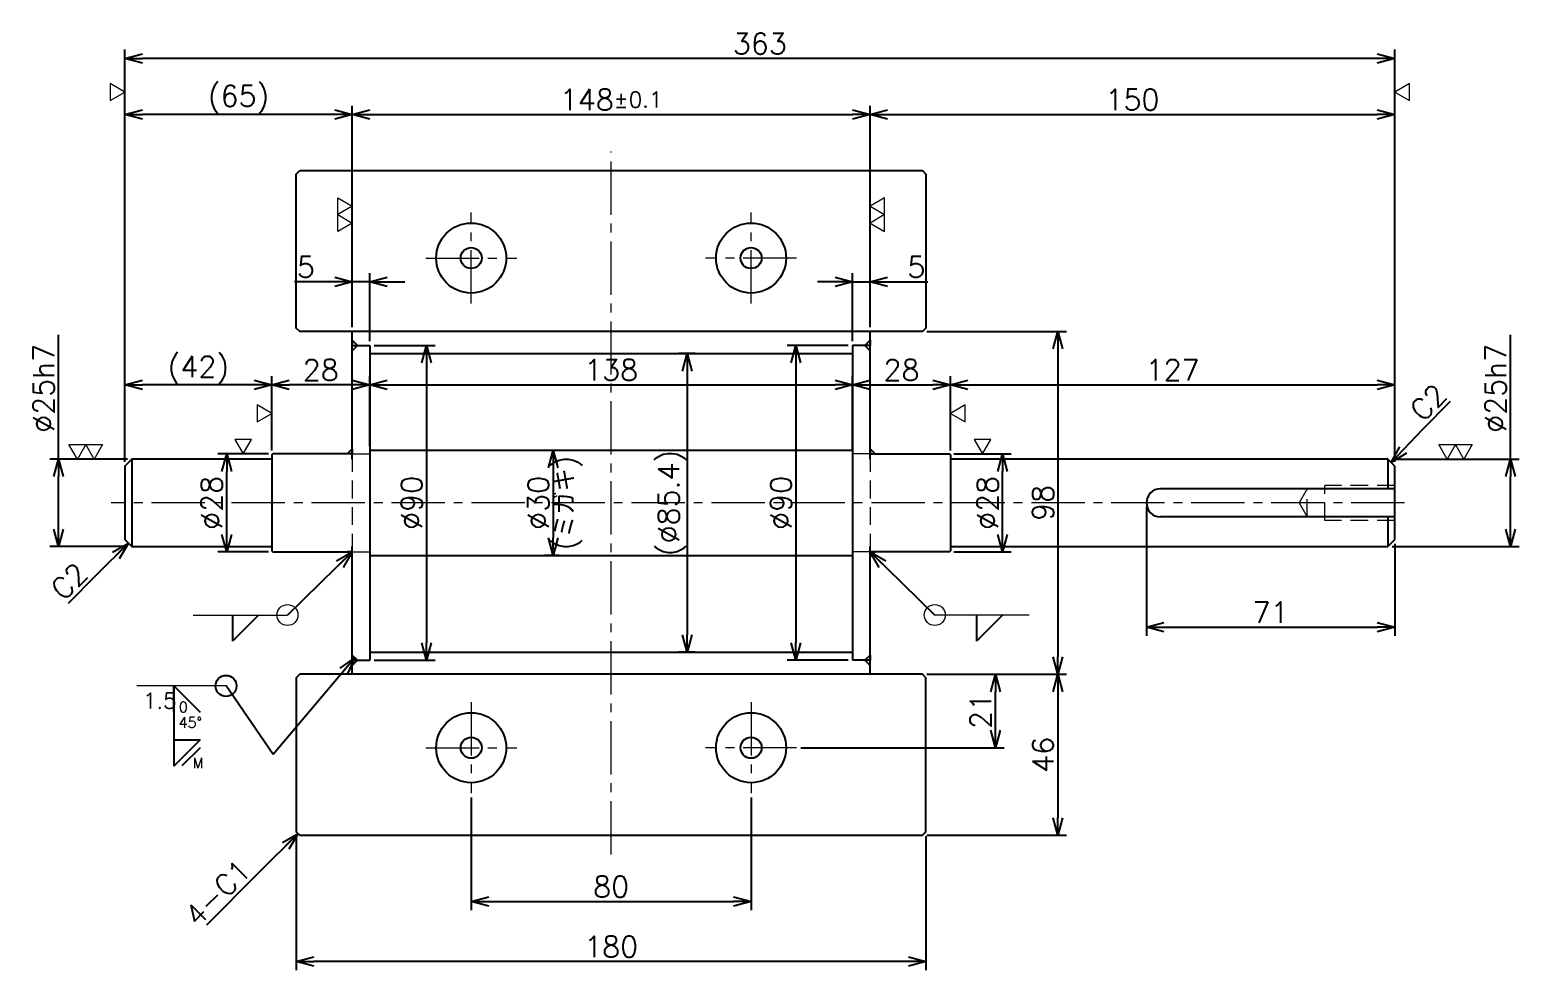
# Model space of a CAD drawing. Header units: millimetres. Extents: x 0 to 1176, y -11 to 828.
# Drawn here: x 420.3 to 846, y 186.5 to 455.4 of the extents above; entities that cross this region are included whole.
import ezdxf

# ---------------------------------------------------------------- set-up
doc = ezdxf.new("R2010")
doc.units = ezdxf.units.MM
doc.header["$LTSCALE"] = 0.8
doc.header["$PDMODE"] = 99
doc.header["$PDSIZE"] = 1
doc.linetypes.add('CENTER2', pattern=[28.575, 19.05, -3.175, 3.175, -3.175])
doc.linetypes.add('HIDDEN', pattern=[9.525, 6.35, -3.175])
for name, color, linetype, lineweight in [('04_HIDDEN', 2, 'HIDDEN', 13), ('05_CENTER', 4, 'CENTER2', 13), ('08_DIM', 3, 'Continuous', 13)]:
    doc.layers.add(name, color=color, linetype=linetype, lineweight=lineweight)
doc.styles.add('KSS_TXT', font='txt.shx', dxfattribs={"bigfont": 'extfont2.shx'})
doc.styles.add('KSS_TXT_L', font='txt.shx', dxfattribs={"height": 3, "bigfont": 'extfont2.shx'})
doc.styles.get("Standard").update_dxf_attribs({"font": 'txt.shx', "bigfont": 'extfont2.shx'})
doc.dimstyles.new('KSS_DIM', dxfattribs={"dimscale": 2, "dimtxt": 3, "dimasz": 2.5, "dimexe": 1.25, "dimexo": 0.625, "dimtad": 1, "dimdsep": 46, "dimtxsty": 'KSS_TXT', "dimblk": 'OPEN30', "dimcen": 0, "dimazin": 2, "dimtfac": 0.75, "dimtmove": 0, "dimatfit": 3, "dimldrblk": 'OPEN30', "dimfxl": 1.25, "dimtolj": 1, "dimarcsym": 0})

# ---------------------------------------------------------------- blocks, each defined once
blk = doc.blocks.new('_Open30')
at = {"color": 0, "linetype": 'ByBlock', "lineweight": -2}
for p, q in [((-1, 0.268), (0, 0)), ((0, 0), (-1, -0.268)), ((0, 0), (-1, 0))]:
    blk.add_line(p, q, dxfattribs=at)
blk = doc.blocks.new('*D147')
at = {"layer": '08_DIM', "color": 0, "lineweight": -2, "transparency": 16777216}
for p, q in [((546.45, 235.86), (546.45, 203.63)), ((626.45, 235.86), (626.45, 203.63)), ((551.45, 206.13), (621.45, 206.13))]:
    blk.add_line(p, q, dxfattribs=at)
at = {"layer": 'Defpoints', "color": 0, "transparency": 16777216}
for p in [(546.45, 237.11), (626.45, 237.11), (626.45, 206.13)]:
    blk.add_point(p, dxfattribs=at)
at = {"layer": '08_DIM', "color": 0, "lineweight": -2, "transparency": 16777216, "xscale": 5, "yscale": 5, "zscale": 5, "rotation": 180}
blk.add_blockref('_Open30', (546.45, 206.13), dxfattribs=at)
at = {"layer": '08_DIM', "color": 0, "lineweight": -2, "transparency": 16777216, "xscale": 5, "yscale": 5, "zscale": 5}
blk.add_blockref('_Open30', (626.45, 206.13), dxfattribs=at)
at = {"layer": '08_DIM', "color": 0, "transparency": 16777216, "insert": (586.45, 210.38), "char_height": 6, "attachment_point": 5, "style": 'KSS_TXT'}
blk.add_mtext('\\A1;80', dxfattribs=at)
blk = doc.blocks.new('*D148')
at = {"layer": '08_DIM', "color": 0, "lineweight": -2, "transparency": 16777216}
for p, q in [((496.45, 224.86), (496.45, 186.5)), ((676.45, 224.86), (676.45, 186.5)), ((671.45, 189), (501.45, 189))]:
    blk.add_line(p, q, dxfattribs=at)
at = {"layer": 'Defpoints', "color": 0, "transparency": 16777216}
for p in [(496.45, 226.11), (676.45, 226.11), (496.45, 189)]:
    blk.add_point(p, dxfattribs=at)
at = {"layer": '08_DIM', "color": 0, "lineweight": -2, "transparency": 16777216, "xscale": 5, "yscale": 5, "zscale": 5, "rotation": 180}
blk.add_blockref('_Open30', (496.45, 189), dxfattribs=at)
at = {"layer": '08_DIM', "color": 0, "lineweight": -2, "transparency": 16777216, "xscale": 5, "yscale": 5, "zscale": 5}
blk.add_blockref('_Open30', (676.45, 189), dxfattribs=at)
at = {"layer": '08_DIM', "color": 0, "transparency": 16777216, "insert": (586.45, 193.25), "char_height": 6, "attachment_point": 5, "style": 'KSS_TXT'}
blk.add_mtext('\\A1;180', dxfattribs=at)
blk = doc.blocks.new('*D149')
at = {"layer": '08_DIM', "color": 0, "lineweight": -2, "transparency": 16777216}
for p, q in [((676.7, 271.11), (698.79, 271.11)), ((696.29, 255.11), (696.29, 266.11)), ((640.7, 250.11), (698.79, 250.11))]:
    blk.add_line(p, q, dxfattribs=at)
at = {"layer": 'Defpoints', "color": 0, "transparency": 16777216}
for p in [(675.45, 271.11), (696.29, 271.11), (639.45, 250.11)]:
    blk.add_point(p, dxfattribs=at)
at = {"layer": '08_DIM', "color": 0, "lineweight": -2, "transparency": 16777216, "xscale": 5, "yscale": 5, "zscale": 5}
for p, rotation in [((696.29, 271.11), 90), ((696.29, 250.11), 270)]:
    blk.add_blockref('_Open30', p, dxfattribs=dict(at, rotation=rotation))
at = {"layer": '08_DIM', "color": 0, "transparency": 16777216, "insert": (692.04, 260.61), "char_height": 6, "attachment_point": 5, "rotation": 90, "style": 'KSS_TXT'}
blk.add_mtext('\\A1;21', dxfattribs=at)
blk = doc.blocks.new('*D150')
at = {"layer": '08_DIM', "color": 0, "lineweight": -2, "transparency": 16777216}
for p, q in [((676.7, 271.11), (716.61, 271.11)), ((714.11, 266.11), (714.11, 230.11)), ((676.7, 225.11), (716.61, 225.11))]:
    blk.add_line(p, q, dxfattribs=at)
at = {"layer": 'Defpoints', "color": 0, "transparency": 16777216}
for p in [(675.45, 271.11), (675.45, 225.11), (714.11, 225.11)]:
    blk.add_point(p, dxfattribs=at)
at = {"layer": '08_DIM', "color": 0, "lineweight": -2, "transparency": 16777216, "xscale": 5, "yscale": 5, "zscale": 5}
for p, rotation in [((714.11, 271.11), 90), ((714.11, 225.11), 270)]:
    blk.add_blockref('_Open30', p, dxfattribs=dict(at, rotation=rotation))
at = {"layer": '08_DIM', "color": 0, "transparency": 16777216, "insert": (709.86, 248.11), "char_height": 6, "attachment_point": 5, "rotation": 90, "style": 'KSS_TXT'}
blk.add_mtext('\\A1;46', dxfattribs=at)
blk = doc.blocks.new('*D151')
at = {"layer": '08_DIM', "color": 0, "lineweight": -2, "transparency": 16777216}
for p, q in [((610.45, 362.81), (605.68, 362.81)), ((608.18, 357.81), (608.18, 282.41)), ((610.45, 277.41), (605.68, 277.41))]:
    blk.add_line(p, q, dxfattribs=at)
at = {"layer": 'Defpoints', "color": 0, "transparency": 16777216}
for p in [(611.7, 362.81), (608.18, 277.41), (611.7, 277.41)]:
    blk.add_point(p, dxfattribs=at)
at = {"layer": '08_DIM', "color": 0, "lineweight": -2, "transparency": 16777216, "xscale": 5, "yscale": 5, "zscale": 5}
for p, rotation in [((608.18, 362.81), 90), ((608.18, 277.41), 270)]:
    blk.add_blockref('_Open30', p, dxfattribs=dict(at, rotation=rotation))
at = {"layer": '08_DIM', "color": 0, "transparency": 16777216, "insert": (603.93, 320.11), "char_height": 6, "attachment_point": 5, "rotation": 90, "style": 'KSS_TXT'}
blk.add_mtext('\\A1;(\\A1;%%c85.4)', dxfattribs=at)
blk = doc.blocks.new('*D152')
at = {"layer": '08_DIM', "color": 0, "lineweight": -2, "transparency": 16777216}
for p, q in [((571.47, 335.11), (567.38, 335.11)), ((569.88, 330.11), (569.88, 310.11)), ((571.47, 305.11), (567.38, 305.11))]:
    blk.add_line(p, q, dxfattribs=at)
at = {"layer": 'Defpoints', "color": 0, "transparency": 16777216}
for p in [(572.72, 335.11), (569.88, 305.11), (572.72, 305.11)]:
    blk.add_point(p, dxfattribs=at)
at = {"layer": '08_DIM', "color": 0, "lineweight": -2, "transparency": 16777216, "xscale": 5, "yscale": 5, "zscale": 5}
for p, rotation in [((569.88, 335.11), 90), ((569.88, 305.11), 270)]:
    blk.add_blockref('_Open30', p, dxfattribs=dict(at, rotation=rotation))
at = {"layer": '08_DIM', "color": 0, "transparency": 16777216, "char_height": 6, "attachment_point": 5, "rotation": 90, "style": 'KSS_TXT'}
for s, insert in [('\\A1;(ミガキ)', (574.13, 320.11)), ('\\A1;\\A1;%%c30', (565.63, 320.11))]:
    blk.add_mtext(s, dxfattribs=dict(at, insert=insert))
blk = doc.blocks.new('*D153')
at = {"layer": '08_DIM', "color": 0, "lineweight": -2, "transparency": 16777216}
for p, q in [((654.2, 365.11), (636.75, 365.11)), ((639.25, 360.11), (639.25, 280.11)), ((654.2, 275.11), (636.75, 275.11))]:
    blk.add_line(p, q, dxfattribs=at)
at = {"layer": 'Defpoints', "color": 0, "transparency": 16777216}
for p in [(655.45, 365.11), (639.25, 275.11), (655.45, 275.11)]:
    blk.add_point(p, dxfattribs=at)
at = {"layer": '08_DIM', "color": 0, "lineweight": -2, "transparency": 16777216, "xscale": 5, "yscale": 5, "zscale": 5}
for p, rotation in [((639.25, 365.11), 90), ((639.25, 275.11), 270)]:
    blk.add_blockref('_Open30', p, dxfattribs=dict(at, rotation=rotation))
at = {"layer": '08_DIM', "color": 0, "transparency": 16777216, "insert": (635, 320.11), "char_height": 6, "attachment_point": 5, "rotation": 90, "style": 'KSS_TXT'}
blk.add_mtext('\\A1;\\A1;%%c90', dxfattribs=at)
blk = doc.blocks.new('*D154')
at = {"layer": '08_DIM', "color": 0, "lineweight": -2, "transparency": 16777216}
for p, q in [((676.7, 369.11), (716.61, 369.11)), ((714.11, 364.11), (714.11, 276.11)), ((676.7, 271.11), (716.61, 271.11))]:
    blk.add_line(p, q, dxfattribs=at)
at = {"layer": 'Defpoints', "color": 0, "transparency": 16777216}
for p in [(675.45, 369.11), (675.45, 271.11), (714.11, 271.11)]:
    blk.add_point(p, dxfattribs=at)
at = {"layer": '08_DIM', "color": 0, "lineweight": -2, "transparency": 16777216, "xscale": 5, "yscale": 5, "zscale": 5}
for p, rotation in [((714.11, 369.11), 90), ((714.11, 271.11), 270)]:
    blk.add_blockref('_Open30', p, dxfattribs=dict(at, rotation=rotation))
at = {"layer": '08_DIM', "color": 0, "transparency": 16777216, "insert": (709.86, 320.11), "char_height": 6, "attachment_point": 5, "rotation": 90, "style": 'KSS_TXT'}
blk.add_mtext('\\A1;98', dxfattribs=at)
blk = doc.blocks.new('*D155')
at = {"layer": '08_DIM', "color": 0, "lineweight": -2, "transparency": 16777216}
for p, q in [((843.52, 332.61), (843.52, 368.15)), ((809.7, 332.61), (846.02, 332.61)), ((843.52, 312.61), (843.52, 327.61)), ((809.7, 307.61), (846.02, 307.61))]:
    blk.add_line(p, q, dxfattribs=at)
at = {"layer": 'Defpoints', "color": 0, "transparency": 16777216}
for p in [(808.45, 332.61), (843.52, 332.61), (808.45, 307.61)]:
    blk.add_point(p, dxfattribs=at)
at = {"layer": '08_DIM', "color": 0, "lineweight": -2, "transparency": 16777216, "xscale": 5, "yscale": 5, "zscale": 5}
for p, rotation in [((843.52, 332.61), 90), ((843.52, 307.61), 270)]:
    blk.add_blockref('_Open30', p, dxfattribs=dict(at, rotation=rotation))
at = {"layer": '08_DIM', "color": 0, "transparency": 16777216, "insert": (839.26, 352.88), "char_height": 6, "attachment_point": 5, "rotation": 90, "style": 'KSS_TXT'}
blk.add_mtext('\\A1;\\A1;%%c25h7', dxfattribs=at)
blk = doc.blocks.new('p1ba02')
for p, q in [((-1.5, 2.6), (1.5, 2.6)), ((0, 0), (-1.5, 2.6)), ((1.5, 2.6), (0, 0)), ((3, 0), (1.5, 2.6)), ((1.5, 2.6), (4.5, 2.6)), ((4.5, 2.6), (3, 0))]:
    blk.add_line(p, q)
blk = doc.blocks.new('*D156')
at = {"layer": '08_DIM', "color": 0, "lineweight": -2, "transparency": 16777216}
for p, q in [((684.4, 334.11), (700.79, 334.11)), ((698.29, 311.11), (698.29, 329.11)), ((684.4, 306.11), (700.79, 306.11))]:
    blk.add_line(p, q, dxfattribs=at)
at = {"layer": 'Defpoints', "color": 0, "transparency": 16777216}
for p in [(683.15, 334.11), (698.29, 334.11), (683.15, 306.11)]:
    blk.add_point(p, dxfattribs=at)
at = {"layer": '08_DIM', "color": 0, "lineweight": -2, "transparency": 16777216, "xscale": 5, "yscale": 5, "zscale": 5}
for p, rotation in [((698.29, 334.11), 90), ((698.29, 306.11), 270)]:
    blk.add_blockref('_Open30', p, dxfattribs=dict(at, rotation=rotation))
at = {"layer": '08_DIM', "color": 0, "transparency": 16777216, "insert": (694.04, 320.11), "char_height": 6, "attachment_point": 5, "rotation": 90, "style": 'KSS_TXT'}
blk.add_mtext('\\A1;\\A1;%%c28', dxfattribs=at)
blk = doc.blocks.new('*D157')
at = {"layer": '08_DIM', "color": 0, "lineweight": -2, "transparency": 16777216}
for p, q in [((488.5, 334.11), (474.06, 334.11)), ((476.56, 311.11), (476.56, 329.11)), ((488.5, 306.11), (474.06, 306.11))]:
    blk.add_line(p, q, dxfattribs=at)
at = {"layer": 'Defpoints', "color": 0, "transparency": 16777216}
for p in [(476.56, 334.11), (489.75, 334.11), (489.75, 306.11)]:
    blk.add_point(p, dxfattribs=at)
at = {"layer": '08_DIM', "color": 0, "lineweight": -2, "transparency": 16777216, "xscale": 5, "yscale": 5, "zscale": 5}
for p, rotation in [((476.56, 334.11), 90), ((476.56, 306.11), 270)]:
    blk.add_blockref('_Open30', p, dxfattribs=dict(at, rotation=rotation))
at = {"layer": '08_DIM', "color": 0, "transparency": 16777216, "insert": (472.31, 320.11), "char_height": 6, "attachment_point": 5, "rotation": 90, "style": 'KSS_TXT'}
blk.add_mtext('\\A1;\\A1;%%c28', dxfattribs=at)
blk = doc.blocks.new('*D158')
at = {"layer": '08_DIM', "color": 0, "lineweight": -2, "transparency": 16777216}
for p, q in [((428.47, 332.61), (428.47, 368.15)), ((448.2, 332.61), (425.97, 332.61)), ((428.47, 312.61), (428.47, 327.61)), ((448.2, 307.61), (425.97, 307.61))]:
    blk.add_line(p, q, dxfattribs=at)
at = {"layer": 'Defpoints', "color": 0, "transparency": 16777216}
for p in [(428.47, 332.61), (449.45, 332.61), (449.45, 307.61)]:
    blk.add_point(p, dxfattribs=at)
at = {"layer": '08_DIM', "color": 0, "lineweight": -2, "transparency": 16777216, "xscale": 5, "yscale": 5, "zscale": 5}
for p, rotation in [((428.47, 332.61), 90), ((428.47, 307.61), 270)]:
    blk.add_blockref('_Open30', p, dxfattribs=dict(at, rotation=rotation))
at = {"layer": '08_DIM', "color": 0, "transparency": 16777216, "insert": (424.22, 352.88), "char_height": 6, "attachment_point": 5, "rotation": 90, "style": 'KSS_TXT'}
blk.add_mtext('\\A1;\\A1;%%c25h7', dxfattribs=at)
blk = doc.blocks.new('*D159')
at = {"layer": '08_DIM', "color": 0, "lineweight": -2, "transparency": 16777216}
for p, q in [((507.45, 383.27), (495.95, 383.27)), ((512.45, 370.36), (512.45, 385.77)), ((517.45, 383.27), (512.45, 383.27)), ((517.45, 366.36), (517.45, 385.77)), ((522.45, 383.27), (527.45, 383.27))]:
    blk.add_line(p, q, dxfattribs=at)
at = {"layer": 'Defpoints', "color": 0, "transparency": 16777216}
for p in [(512.45, 383.27), (512.45, 369.11), (517.45, 365.11)]:
    blk.add_point(p, dxfattribs=at)
at = {"layer": '08_DIM', "color": 0, "lineweight": -2, "transparency": 16777216, "xscale": 5, "yscale": 5, "zscale": 5}
blk.add_blockref('_Open30', (512.45, 383.27), dxfattribs=at)
at = {"layer": '08_DIM', "color": 0, "lineweight": -2, "transparency": 16777216, "xscale": 5, "yscale": 5, "zscale": 5, "rotation": 180}
blk.add_blockref('_Open30', (517.45, 383.27), dxfattribs=at)
at = {"layer": '08_DIM', "color": 0, "transparency": 16777216, "insert": (499.2, 387.52), "char_height": 6, "attachment_point": 5, "style": 'KSS_TXT'}
blk.add_mtext('\\A1;5', dxfattribs=at)
blk = doc.blocks.new('*D160')
at = {"layer": '08_DIM', "color": 0, "lineweight": -2, "transparency": 16777216}
for p, q in [((517.45, 336.36), (517.45, 356.35)), ((522.45, 353.85), (650.45, 353.85)), ((655.45, 336.36), (655.45, 356.35))]:
    blk.add_line(p, q, dxfattribs=at)
at = {"layer": 'Defpoints', "color": 0, "transparency": 16777216}
for p in [(655.45, 353.85), (517.45, 335.11), (655.45, 335.11)]:
    blk.add_point(p, dxfattribs=at)
at = {"layer": '08_DIM', "color": 0, "lineweight": -2, "transparency": 16777216, "xscale": 5, "yscale": 5, "zscale": 5, "rotation": 180}
blk.add_blockref('_Open30', (517.45, 353.85), dxfattribs=at)
at = {"layer": '08_DIM', "color": 0, "lineweight": -2, "transparency": 16777216, "xscale": 5, "yscale": 5, "zscale": 5}
blk.add_blockref('_Open30', (655.45, 353.85), dxfattribs=at)
at = {"layer": '08_DIM', "color": 0, "transparency": 16777216, "insert": (586.45, 358.1), "char_height": 6, "attachment_point": 5, "style": 'KSS_TXT'}
blk.add_mtext('\\A1;138', dxfattribs=at)
blk = doc.blocks.new('*D161')
at = {"layer": '08_DIM', "color": 0, "lineweight": -2, "transparency": 16777216}
for p, q in [((489.45, 335.06), (489.45, 356.35)), ((512.45, 353.85), (494.45, 353.85)), ((517.45, 336.36), (517.45, 356.35))]:
    blk.add_line(p, q, dxfattribs=at)
at = {"layer": 'Defpoints', "color": 0, "transparency": 16777216}
for p in [(489.45, 353.85), (489.45, 333.81), (517.45, 335.11)]:
    blk.add_point(p, dxfattribs=at)
at = {"layer": '08_DIM', "color": 0, "lineweight": -2, "transparency": 16777216, "xscale": 5, "yscale": 5, "zscale": 5, "rotation": 180}
blk.add_blockref('_Open30', (489.45, 353.85), dxfattribs=at)
at = {"layer": '08_DIM', "color": 0, "lineweight": -2, "transparency": 16777216, "xscale": 5, "yscale": 5, "zscale": 5}
blk.add_blockref('_Open30', (517.45, 353.85), dxfattribs=at)
at = {"layer": '08_DIM', "color": 0, "transparency": 16777216, "insert": (503.45, 358.1), "char_height": 6, "attachment_point": 5, "style": 'KSS_TXT'}
blk.add_mtext('\\A1;28', dxfattribs=at)
blk = doc.blocks.new('*D162')
at = {"layer": '08_DIM', "color": 0, "lineweight": -2, "transparency": 16777216}
for p, q in [((447.45, 331.86), (447.45, 356.35)), ((484.45, 353.85), (452.45, 353.85)), ((489.45, 335.06), (489.45, 356.35))]:
    blk.add_line(p, q, dxfattribs=at)
at = {"layer": 'Defpoints', "color": 0, "transparency": 16777216}
for p in [(447.45, 353.85), (489.45, 333.81), (447.45, 330.61)]:
    blk.add_point(p, dxfattribs=at)
at = {"layer": '08_DIM', "color": 0, "lineweight": -2, "transparency": 16777216, "xscale": 5, "yscale": 5, "zscale": 5, "rotation": 180}
blk.add_blockref('_Open30', (447.45, 353.85), dxfattribs=at)
at = {"layer": '08_DIM', "color": 0, "lineweight": -2, "transparency": 16777216, "xscale": 5, "yscale": 5, "zscale": 5}
blk.add_blockref('_Open30', (489.45, 353.85), dxfattribs=at)
at = {"layer": '08_DIM', "color": 0, "transparency": 16777216, "insert": (468.45, 358.1), "char_height": 6, "attachment_point": 5, "style": 'KSS_TXT'}
blk.add_mtext('\\A1;(42)', dxfattribs=at)
blk = doc.blocks.new('*D163')
at = {"layer": '08_DIM', "color": 0, "lineweight": -2, "transparency": 16777216}
for p, q in [((655.45, 335.36), (655.45, 356.35)), ((660.45, 353.85), (678.45, 353.85)), ((683.45, 335.06), (683.45, 356.35))]:
    blk.add_line(p, q, dxfattribs=at)
at = {"layer": 'Defpoints', "color": 0, "transparency": 16777216}
for p in [(683.45, 353.85), (655.45, 334.11), (683.45, 333.81)]:
    blk.add_point(p, dxfattribs=at)
at = {"layer": '08_DIM', "color": 0, "lineweight": -2, "transparency": 16777216, "xscale": 5, "yscale": 5, "zscale": 5, "rotation": 180}
blk.add_blockref('_Open30', (655.45, 353.85), dxfattribs=at)
at = {"layer": '08_DIM', "color": 0, "lineweight": -2, "transparency": 16777216, "xscale": 5, "yscale": 5, "zscale": 5}
blk.add_blockref('_Open30', (683.45, 353.85), dxfattribs=at)
at = {"layer": '08_DIM', "color": 0, "transparency": 16777216, "insert": (669.45, 358.1), "char_height": 6, "attachment_point": 5, "style": 'KSS_TXT'}
blk.add_mtext('\\A1;28', dxfattribs=at)
blk = doc.blocks.new('*D164')
at = {"layer": '08_DIM', "color": 0, "lineweight": -2, "transparency": 16777216}
for p, q in [((683.45, 335.06), (683.45, 356.35)), ((688.45, 353.85), (805.45, 353.85)), ((810.45, 331.86), (810.45, 356.35))]:
    blk.add_line(p, q, dxfattribs=at)
at = {"layer": 'Defpoints', "color": 0, "transparency": 16777216}
for p in [(810.45, 353.85), (683.45, 333.81), (810.45, 330.61)]:
    blk.add_point(p, dxfattribs=at)
at = {"layer": '08_DIM', "color": 0, "lineweight": -2, "transparency": 16777216, "xscale": 5, "yscale": 5, "zscale": 5, "rotation": 180}
blk.add_blockref('_Open30', (683.45, 353.85), dxfattribs=at)
at = {"layer": '08_DIM', "color": 0, "lineweight": -2, "transparency": 16777216, "xscale": 5, "yscale": 5, "zscale": 5}
blk.add_blockref('_Open30', (810.45, 353.85), dxfattribs=at)
at = {"layer": '08_DIM', "color": 0, "transparency": 16777216, "insert": (746.95, 358.1), "char_height": 6, "attachment_point": 5, "style": 'KSS_TXT'}
blk.add_mtext('\\A1;127', dxfattribs=at)
blk = doc.blocks.new('*D165')
at = {"layer": '08_DIM', "color": 0, "lineweight": -2, "transparency": 16777216}
for p, q in [((447.45, 331.86), (447.45, 449.69)), ((805.45, 447.19), (452.45, 447.19)), ((810.45, 331.86), (810.45, 449.69))]:
    blk.add_line(p, q, dxfattribs=at)
at = {"layer": 'Defpoints', "color": 0, "transparency": 16777216}
for p in [(447.45, 447.19), (447.45, 330.61), (810.45, 330.61)]:
    blk.add_point(p, dxfattribs=at)
at = {"layer": '08_DIM', "color": 0, "lineweight": -2, "transparency": 16777216, "xscale": 5, "yscale": 5, "zscale": 5, "rotation": 180}
blk.add_blockref('_Open30', (447.45, 447.19), dxfattribs=at)
at = {"layer": '08_DIM', "color": 0, "lineweight": -2, "transparency": 16777216, "xscale": 5, "yscale": 5, "zscale": 5}
blk.add_blockref('_Open30', (810.45, 447.19), dxfattribs=at)
at = {"layer": '08_DIM', "color": 0, "transparency": 16777216, "insert": (628.95, 451.44), "char_height": 6, "attachment_point": 5, "style": 'KSS_TXT'}
blk.add_mtext('\\A1;363', dxfattribs=at)
blk = doc.blocks.new('*D166')
at = {"layer": '08_DIM', "color": 0, "lineweight": -2, "transparency": 16777216}
for p, q in [((512.45, 370.36), (512.45, 433.66)), ((517.45, 431.16), (655.45, 431.16)), ((660.45, 370.36), (660.45, 433.66))]:
    blk.add_line(p, q, dxfattribs=at)
at = {"layer": 'Defpoints', "color": 0, "transparency": 16777216}
for p in [(660.45, 431.16), (512.45, 369.11), (660.45, 369.11)]:
    blk.add_point(p, dxfattribs=at)
at = {"layer": '08_DIM', "color": 0, "lineweight": -2, "transparency": 16777216, "xscale": 5, "yscale": 5, "zscale": 5, "rotation": 180}
blk.add_blockref('_Open30', (512.45, 431.16), dxfattribs=at)
at = {"layer": '08_DIM', "color": 0, "lineweight": -2, "transparency": 16777216, "xscale": 5, "yscale": 5, "zscale": 5}
blk.add_blockref('_Open30', (660.45, 431.16), dxfattribs=at)
at = {"layer": '08_DIM', "color": 0, "transparency": 16777216, "insert": (586.45, 435.41), "char_height": 6, "attachment_point": 5, "style": 'KSS_TXT'}
blk.add_mtext('\\A1;148{\\H4.500000;%%p0.1}', dxfattribs=at)
blk = doc.blocks.new('*D167')
at = {"layer": '08_DIM', "color": 0, "lineweight": -2, "transparency": 16777216}
for p, q in [((650.45, 383.27), (645.45, 383.27)), ((655.45, 366.36), (655.45, 385.77)), ((655.45, 383.27), (660.45, 383.27)), ((660.45, 370.36), (660.45, 385.77)), ((665.45, 383.27), (676.95, 383.27))]:
    blk.add_line(p, q, dxfattribs=at)
at = {"layer": 'Defpoints', "color": 0, "transparency": 16777216}
for p in [(660.45, 383.27), (660.45, 369.11), (655.45, 365.11)]:
    blk.add_point(p, dxfattribs=at)
at = {"layer": '08_DIM', "color": 0, "lineweight": -2, "transparency": 16777216, "xscale": 5, "yscale": 5, "zscale": 5}
blk.add_blockref('_Open30', (655.45, 383.27), dxfattribs=at)
at = {"layer": '08_DIM', "color": 0, "lineweight": -2, "transparency": 16777216, "xscale": 5, "yscale": 5, "zscale": 5, "rotation": 180}
blk.add_blockref('_Open30', (660.45, 383.27), dxfattribs=at)
at = {"layer": '08_DIM', "color": 0, "transparency": 16777216, "insert": (673.7, 387.52), "char_height": 6, "attachment_point": 5, "style": 'KSS_TXT'}
blk.add_mtext('\\A1;5', dxfattribs=at)
blk = doc.blocks.new('*D168')
at = {"layer": '08_DIM', "color": 0, "lineweight": -2, "transparency": 16777216}
for p, q in [((518.7, 365.11), (536.15, 365.11)), ((533.65, 360.11), (533.65, 280.11)), ((518.7, 275.11), (536.15, 275.11))]:
    blk.add_line(p, q, dxfattribs=at)
at = {"layer": 'Defpoints', "color": 0, "transparency": 16777216}
for p in [(517.45, 365.11), (517.45, 275.11), (533.65, 275.11)]:
    blk.add_point(p, dxfattribs=at)
at = {"layer": '08_DIM', "color": 0, "lineweight": -2, "transparency": 16777216, "xscale": 5, "yscale": 5, "zscale": 5}
for p, rotation in [((533.65, 365.11), 90), ((533.65, 275.11), 270)]:
    blk.add_blockref('_Open30', p, dxfattribs=dict(at, rotation=rotation))
at = {"layer": '08_DIM', "color": 0, "transparency": 16777216, "insert": (529.4, 320.11), "char_height": 6, "attachment_point": 5, "rotation": 90, "style": 'KSS_TXT'}
blk.add_mtext('\\A1;\\A1;%%c90', dxfattribs=at)
blk = doc.blocks.new('p1ba01')
for p, q in [((0, 0), (-1.5, 2.6)), ((-1.5, 2.6), (1.5, 2.6)), ((1.5, 2.6), (0, 0))]:
    blk.add_line(p, q)
blk = doc.blocks.new('*D194')
at = {"layer": '08_DIM', "color": 0, "lineweight": -2, "transparency": 16777216}
for p, q in [((739.45, 318.86), (739.45, 282.07)), ((810.45, 308.36), (810.45, 282.07)), ((744.45, 284.57), (805.45, 284.57))]:
    blk.add_line(p, q, dxfattribs=at)
at = {"layer": 'Defpoints', "color": 0, "transparency": 16777216}
for p in [(739.45, 320.11), (810.45, 309.61), (810.45, 284.57)]:
    blk.add_point(p, dxfattribs=at)
at = {"layer": '08_DIM', "color": 0, "lineweight": -2, "transparency": 16777216, "xscale": 5, "yscale": 5, "zscale": 5, "rotation": 180}
blk.add_blockref('_Open30', (739.45, 284.57), dxfattribs=at)
at = {"layer": '08_DIM', "color": 0, "lineweight": -2, "transparency": 16777216, "xscale": 5, "yscale": 5, "zscale": 5}
blk.add_blockref('_Open30', (810.45, 284.57), dxfattribs=at)
at = {"layer": '08_DIM', "color": 0, "transparency": 16777216, "insert": (774.95, 288.82), "char_height": 6, "attachment_point": 5, "style": 'KSS_TXT'}
blk.add_mtext('\\A1;71', dxfattribs=at)
blk = doc.blocks.new('Weld-line')
blk.add_line((0, 0), (1, 0))
blk = doc.blocks.new('*D196')
at = {"layer": '08_DIM', "color": 0, "lineweight": -2, "transparency": 16777216}
for p, q in [((447.45, 331.86), (447.45, 433.66)), ((507.45, 431.16), (452.45, 431.16)), ((512.45, 370.36), (512.45, 433.66))]:
    blk.add_line(p, q, dxfattribs=at)
at = {"layer": 'Defpoints', "color": 0, "transparency": 16777216}
for p in [(447.45, 431.16), (512.45, 369.11), (447.45, 330.61)]:
    blk.add_point(p, dxfattribs=at)
at = {"layer": '08_DIM', "color": 0, "lineweight": -2, "transparency": 16777216, "xscale": 5, "yscale": 5, "zscale": 5, "rotation": 180}
blk.add_blockref('_Open30', (447.45, 431.16), dxfattribs=at)
at = {"layer": '08_DIM', "color": 0, "lineweight": -2, "transparency": 16777216, "xscale": 5, "yscale": 5, "zscale": 5}
blk.add_blockref('_Open30', (512.45, 431.16), dxfattribs=at)
at = {"layer": '08_DIM', "color": 0, "transparency": 16777216, "insert": (479.95, 435.41), "char_height": 6, "attachment_point": 5, "style": 'KSS_TXT'}
blk.add_mtext('\\A1;(65)', dxfattribs=at)
blk = doc.blocks.new('*D197')
at = {"layer": '08_DIM', "color": 0, "lineweight": -2, "transparency": 16777216}
for p, q in [((660.45, 370.36), (660.45, 433.66)), ((665.45, 431.16), (805.45, 431.16)), ((810.45, 331.86), (810.45, 433.66))]:
    blk.add_line(p, q, dxfattribs=at)
at = {"layer": 'Defpoints', "color": 0, "transparency": 16777216}
for p in [(810.45, 431.16), (660.45, 369.11), (810.45, 330.61)]:
    blk.add_point(p, dxfattribs=at)
at = {"layer": '08_DIM', "color": 0, "lineweight": -2, "transparency": 16777216, "xscale": 5, "yscale": 5, "zscale": 5, "rotation": 180}
blk.add_blockref('_Open30', (660.45, 431.16), dxfattribs=at)
at = {"layer": '08_DIM', "color": 0, "lineweight": -2, "transparency": 16777216, "xscale": 5, "yscale": 5, "zscale": 5}
blk.add_blockref('_Open30', (810.45, 431.16), dxfattribs=at)
at = {"layer": '08_DIM', "color": 0, "transparency": 16777216, "insert": (735.45, 435.41), "char_height": 6, "attachment_point": 5, "style": 'KSS_TXT'}
blk.add_mtext('\\A1;150', dxfattribs=at)

msp = doc.modelspace()

# ---------------------------------------------------------------- linework, layer by layer
for p, q in [((512.452, 332.612), (512.452, 369.112)), ((660.452, 332.612), (660.452, 369.112)), ((512.452, 271.112), (512.452, 307.612)), ((660.452, 271.112), (660.452, 307.612))]:
    msp.add_line(p, q)
at = {"color": 0}
for p, q in [((512.452, 365.112), (517.452, 365.112)), ((517.452, 365.112), (517.452, 275.112)), ((517.452, 362.812), (655.452, 362.812)), ((655.452, 365.112), (655.452, 275.112)), ((660.452, 365.112), (655.452, 365.112)), ((449.452, 332.612), (449.452, 307.612)), ((449.452, 332.612), (449.452, 307.612)), ((808.452, 332.612), (683.452, 332.612)), ((810.452, 330.612), (808.452, 332.612)), ((808.452, 332.612), (808.452, 324.112)), ((810.452, 309.612), (810.452, 330.612)), ((810.452, 324.112), (743.452, 324.112)), ((810.452, 316.112), (743.452, 316.112)), ((808.452, 316.112), (808.452, 307.612)), ((683.452, 307.612), (808.452, 307.612)), ((808.452, 307.612), (810.452, 309.612)), ((517.452, 277.412), (655.452, 277.412)), ((512.452, 275.112), (517.452, 275.112)), ((660.452, 275.112), (655.452, 275.112))]:
    msp.add_line(p, q, dxfattribs=at)
at = {"color": 3}
for p, q in [((478.179, 288.055), (478.179, 280.555)), ((485.679, 288.055), (478.179, 280.555)), ((690.84, 288.055), (690.84, 280.555)), ((698.34, 288.055), (690.84, 280.555)), ((461.489, 267.788), (468.989, 260.288)), ((461.489, 260.288), (461.489, 267.788)), ((461.489, 267.788), (461.489, 244.858)), ((461.489, 252.358), (468.989, 252.358)), ((468.989, 252.358), (461.489, 244.858)), ((468.933, 250.094), (463.752, 244.913))]:
    msp.add_line(p, q, dxfattribs=at)
at = {"color": 0}
for points in [[(497.452, 415.112), (675.452, 415.112), (676.452, 414.112), (676.452, 370.112), (675.452, 369.112), (497.452, 369.112), (496.452, 370.112), (496.452, 414.112)], [(497.452, 225.112), (675.452, 225.112), (676.452, 226.112), (676.452, 270.112), (675.452, 271.112), (497.452, 271.112), (496.452, 270.112), (496.452, 226.112)]]:
    msp.add_lwpolyline(points, close=True, dxfattribs=at)
at = {"color": 3}
for points in [[(512.452, 365.112), (513.952, 365.112), (512.452, 366.612), (512.452, 366.612)], [(660.452, 365.112), (658.952, 365.112), (660.452, 366.612), (660.452, 366.612)], [(512.452, 365.112), (513.952, 365.112), (512.452, 363.612), (512.452, 363.612)], [(660.452, 365.112), (658.952, 365.112), (660.452, 363.612), (660.452, 363.612)], [(512.452, 334.112), (510.952, 334.112), (512.452, 335.612), (512.452, 335.612)], [(660.452, 334.112), (661.952, 334.112), (660.452, 335.612), (660.452, 335.612)], [(512.452, 306.112), (510.952, 306.112), (512.452, 304.612), (512.452, 304.612)], [(660.452, 306.112), (661.952, 306.112), (660.452, 304.612), (660.452, 304.612)], [(512.452, 275.112), (513.952, 275.112), (512.452, 276.612), (512.452, 276.612)], [(512.452, 275.112), (513.952, 275.112), (512.452, 273.612), (512.452, 273.612)], [(660.452, 275.112), (658.952, 275.112), (660.452, 276.612), (660.452, 276.612)], [(660.452, 275.112), (658.952, 275.112), (660.452, 273.612), (660.452, 273.612)]]:
    msp.add_lwpolyline(points, close=True, dxfattribs=at)
at = {"color": 0}
for points in [[(489.452, 332.612), (449.452, 332.612), (447.452, 330.612), (447.452, 309.612), (449.452, 307.612), (489.452, 307.612)], [(512.452, 334.112), (489.752, 334.112), (489.452, 333.812), (489.452, 306.412), (489.752, 306.112), (512.452, 306.112)], [(655.452, 335.112), (517.452, 335.112)], [(655.452, 335.112), (517.452, 335.112)], [(660.452, 334.112), (683.152, 334.112), (683.452, 333.812), (683.452, 306.412), (683.152, 306.112), (660.452, 306.112)], [(517.452, 305.112), (655.452, 305.112)], [(517.452, 305.112), (655.452, 305.112)]]:
    msp.add_lwpolyline(points, dxfattribs=at)
for centre, radius in [((546.452, 390.112), 10), ((626.452, 390.112), 10), ((546.452, 390.112), 3), ((626.452, 390.112), 3), ((546.452, 250.112), 10), ((626.452, 250.112), 10), ((546.452, 250.112), 3), ((626.452, 250.112), 3)]:
    msp.add_circle(centre, radius, dxfattribs=at)
at = {"color": 3}
msp.add_circle((476.369, 267.788), 3, dxfattribs=at)
at = {"color": 0}
msp.add_arc((743.452, 320.112), 4, 90, 270, dxfattribs=at)
at = {"layer": '04_HIDDEN'}
for p, q in [((512.452, 334.112), (512.452, 306.112)), ((512.452, 334.112), (517.452, 334.112)), ((660.452, 334.112), (655.452, 334.112)), ((660.452, 334.112), (660.452, 306.112)), ((785.452, 324.112), (783.143, 320.112)), ((785.452, 324.112), (783.143, 320.112)), ((810.452, 324.112), (785.452, 324.112)), ((785.452, 316.112), (785.452, 324.112)), ((810.452, 324.112), (785.452, 324.112)), ((785.452, 316.112), (785.452, 324.112)), ((810.452, 325.112), (790.452, 325.112)), ((790.452, 315.112), (790.452, 325.112)), ((810.452, 325.112), (790.452, 325.112)), ((790.452, 315.112), (790.452, 325.112)), ((783.143, 320.112), (785.452, 316.112)), ((783.143, 320.112), (785.452, 316.112)), ((810.452, 316.112), (785.452, 316.112)), ((810.452, 316.112), (785.452, 316.112)), ((810.452, 315.112), (790.452, 315.112)), ((810.452, 315.112), (790.452, 315.112)), ((512.452, 306.112), (517.452, 306.112)), ((660.452, 306.112), (655.452, 306.112))]:
    msp.add_line(p, q, dxfattribs=at)
at = {"layer": '05_CENTER'}
for p, q in [((586.452, 219.617), (586.452, 420.607)), ((546.452, 377.112), (546.452, 403.112)), ((626.452, 377.112), (626.452, 403.112)), ((533.452, 390.112), (559.452, 390.112)), ((639.452, 390.112), (613.452, 390.112)), ((813.246, 320.112), (443.521, 320.112)), ((813.246, 320.112), (443.521, 320.112)), ((546.452, 263.112), (546.452, 237.112)), ((626.452, 263.112), (626.452, 237.112)), ((533.452, 250.112), (559.452, 250.112)), ((639.452, 250.112), (613.452, 250.112))]:
    msp.add_line(p, q, dxfattribs=at)
at = {"layer": '08_DIM'}
for centre in [(493.935, 288.055), (678.968, 288.055)]:
    msp.add_circle(centre, 3, dxfattribs=at)

# ---------------------------------------------------------------- block references
for name, p, xscale, yscale, zscale, rotation in [('p1ba01', (447.452, 437.577), -1.6, 1.6, 1.6, 89.99999999999999), ('p1ba01', (810.452, 437.577), -1.6, 1.6, 1.6, 270), ('p1ba02', (512.452, 400.127), 1.6, 1.6, 1.6, 90), ('p1ba02', (660.452, 400.127), -1.6, 1.6, 1.6, 270), ('p1ba01', (489.452, 345.705), -1.6, 1.6, 1.6, 90.00000000000003), ('p1ba01', (683.452, 345.705), -1.6, 1.6, 1.6, 270), ('Weld-line', (476.369, 267.788), 25.5, 25.5, 25.5, 180)]:
    msp.add_blockref(name, p, dxfattribs=dict(at, xscale=xscale, yscale=yscale, zscale=zscale, rotation=rotation))
for name, p, xscale, yscale, zscale in [('p1ba02', (433.886, 332.612), 1.6, 1.6, 1.6), ('p1ba01', (481.283, 334.112), -1.6, 1.6, 1.6), ('p1ba01', (692.598, 334.112), -1.6, 1.6, 1.6), ('p1ba02', (825.406, 332.612), 1.6, 1.6, 1.6), ('Weld-line', (466.935, 288.055), 27, 27, 27), ('Weld-line', (705.968, 288.055), -27, 27, 27)]:
    msp.add_blockref(name, p, dxfattribs=dict(at, xscale=xscale, yscale=yscale, zscale=zscale))

# ---------------------------------------------------------------- texts
for s, height, p in [('1.5', 4.5, (452.617, 261.292)), ('0', 3, (462.888, 260.232)), ('45°', 3, (462.824, 255.814)), ('M', 3, (466.805, 244.247))]:
    msp.add_text(s, height=height, dxfattribs=at).set_placement(p)
at = {"layer": '08_DIM', "char_height": 6, "rotation": 45, "style": 'KSS_TXT_L'}
for s, insert, attachment_point in [('C2', (818.446, 343.002), 7), ('C2', (437.404, 299.332), 9), ('4-C1', (484.001, 214.43), 9)]:
    msp.add_mtext(s, dxfattribs=dict(at, insert=insert, attachment_point=attachment_point))

# ---------------------------------------------------------------- dimensions: what is measured, and where the dimension line sits
at = {"layer": '08_DIM'}
for base, p1, p2, picture, middle in [((447.452, 447.186), (810.452, 330.612), (447.452, 330.612), '*D165', (628.952, 451.436)), ((810.452, 431.159), (660.452, 369.112), (810.452, 330.612), '*D197', (735.452, 435.413)), ((512.452, 383.266), (517.452, 365.112), (512.452, 369.112), '*D159', (499.202, 387.521)), ((489.452, 353.847), (517.452, 335.112), (489.452, 333.812), '*D161', (503.452, 358.097)), ((655.452, 353.847), (517.452, 335.112), (655.452, 335.112), '*D160', (586.452, 358.097)), ((683.452, 353.847), (655.452, 334.112), (683.452, 333.812), '*D163', (669.452, 358.097)), ((810.452, 353.847), (683.452, 333.812), (810.452, 330.612), '*D164', (746.952, 358.097)), ((810.452, 284.574), (739.452, 320.112), (810.452, 309.612), '*D194', (774.952, 288.824)), ((626.452, 206.127), (546.452, 237.112), (626.452, 237.112), '*D147', (586.452, 210.377)), ((496.452, 189), (676.452, 226.112), (496.452, 226.112), '*D148', (586.452, 193.25))]:
    dim = msp.add_linear_dim(base=base, p1=p1, p2=p2, dimstyle='KSS_DIM', dxfattribs=at)
    dim.commit()
    dim.dimension.update_dxf_attribs({"geometry": picture, "text_midpoint": middle})
for base, p1, picture, middle in [((447.452, 431.159), (512.452, 369.112), '*D196', (479.952, 435.413)), ((447.452, 353.847), (489.452, 333.812), '*D162', (468.452, 358.097))]:
    dim = msp.add_linear_dim(base=base, p1=p1, p2=(447.452, 330.612), text='(<>)', dimstyle='KSS_DIM', dxfattribs=at)
    dim.commit()
    dim.dimension.update_dxf_attribs({"geometry": picture, "text_midpoint": middle})
dim = msp.add_linear_dim(base=(660.452, 431.159), p1=(512.452, 369.112), p2=(660.452, 369.112), dimstyle='KSS_DIM', override={"dimtol": 1, "dimlim": 0, "dimtp": 0.1, "dimtm": 0.1}, dxfattribs=at)
dim.commit()
dim.dimension.update_dxf_attribs({"geometry": '*D166', "text_midpoint": (586.452, 435.409)})
for base, p1, p2, angle, picture, middle in [((660.452, 383.266), (655.452, 365.112), (660.452, 369.112), 180, '*D167', (673.702, 387.521)), ((714.112, 271.112), (675.452, 369.112), (675.452, 271.112), 90, '*D154', (709.862, 320.112)), ((696.286, 271.112), (639.452, 250.112), (675.452, 271.112), 270, '*D149', (692.036, 260.612)), ((714.112, 225.112), (675.452, 271.112), (675.452, 225.112), 270, '*D150', (709.862, 248.112))]:
    dim = msp.add_linear_dim(base=base, p1=p1, p2=p2, angle=angle, dimstyle='KSS_DIM', dxfattribs=at)
    dim.commit()
    dim.dimension.update_dxf_attribs({"geometry": picture, "text_midpoint": middle})
for base, p1, p2, angle, text, picture, middle in [((428.471, 332.612), (449.452, 307.612), (449.452, 332.612), 90, '\\A1;%%c<>h7', '*D158', (424.216, 352.883)), ((843.516, 332.612), (808.452, 307.612), (808.452, 332.612), 270, '\\A1;%%c<>h7', '*D155', (839.262, 352.883)), ((533.65, 275.112), (517.452, 365.112), (517.452, 275.112), 90, '\\A1;%%c<>', '*D168', (529.4, 320.112)), ((608.183, 277.412), (611.698, 362.812), (611.698, 277.412), 90, '(\\A1;%%c<>)', '*D151', (603.929, 320.112)), ((639.253, 275.112), (655.452, 365.112), (655.452, 275.112), 90, '\\A1;%%c<>', '*D153', (635.003, 320.112)), ((476.565, 334.112), (489.752, 306.112), (489.752, 334.112), 90, '\\A1;%%c<>', '*D157', (472.315, 320.112)), ((698.295, 334.112), (683.152, 306.112), (683.152, 334.112), 90, '\\A1;%%c<>', '*D156', (694.045, 320.112))]:
    dim = msp.add_linear_dim(base=base, p1=p1, p2=p2, angle=angle, text=text, dimstyle='KSS_DIM', dxfattribs=at)
    dim.commit()
    dim.dimension.update_dxf_attribs({"geometry": picture, "text_midpoint": middle})
dim = msp.add_linear_dim(base=(569.879, 305.112), p1=(572.718, 335.112), p2=(572.718, 305.112), angle=90, text='\\A1;%%c<>', dimstyle='KSS_DIM', override={"dimpost": '\\X(ミガキ)', "dimtxsty": 'KSS_TXT', "dimtfill": 0, "dimtfillclr": 0}, dxfattribs=at)
dim.commit()
dim.dimension.update_dxf_attribs({"geometry": '*D152', "text_midpoint": (565.629, 320.112)})

# ---------------------------------------------------------------- leaders
at = {"layer": '08_DIM', "annotation_type": 0, "has_hookline": 1, "horizontal_direction": (0.707107, 0.707107, 0)}
for points, hookline_direction, text_width in [([(809.452, 331.612), (818.446, 341.234)], 0, 10), ([(448.452, 308.612), (439.171, 299.332)], 1, 10), ([(496.952, 225.612), (485.769, 214.43)], 1, 20)]:
    msp.add_leader(points, dimstyle='KSS_DIM', dxfattribs=dict(at, hookline_direction=hookline_direction, text_width=text_width))
at = {"layer": '08_DIM'}
for points in [[(512.452, 306.112), (493.935, 288.055)], [(660.452, 306.112), (678.968, 288.055)], [(513.22, 275.843), (489.856, 248.152), (476.369, 267.788)]]:
    msp.add_leader(points, dimstyle='KSS_DIM', dxfattribs=at)

doc.saveas('drawing.dxf')
